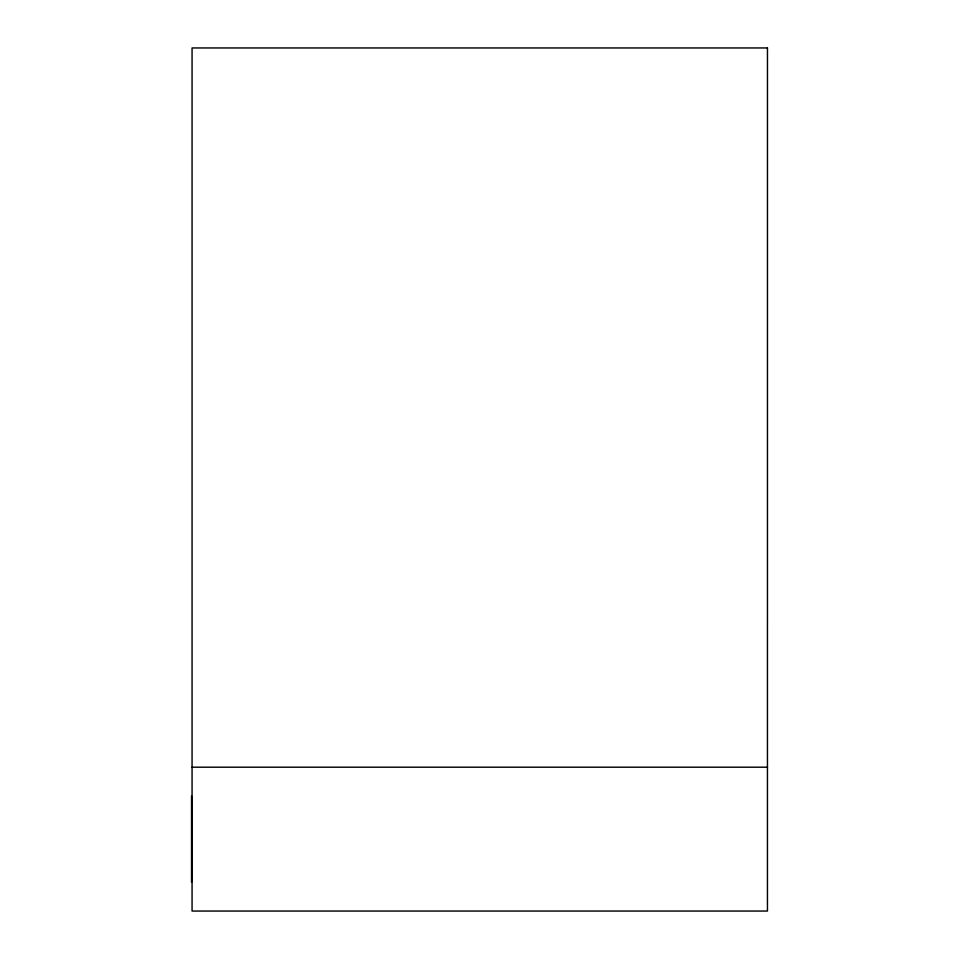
<?xml version="1.0" encoding="UTF-8"?>
<svg xmlns="http://www.w3.org/2000/svg" width="959" height="959" viewBox="0 0 959 959"><rect width="100%" height="100%" fill="white"/><g stroke="black" fill="none" stroke-linecap="round" stroke-linejoin="round"><path stroke-width="1.44" d="M192.064 767.2L767.464 767.2M191.536 795.97L191.536 882.28M767.464 47.95L192.064 47.95L192.064 911.05L767.452 911.05L767.464 47.95"/></g></svg>
